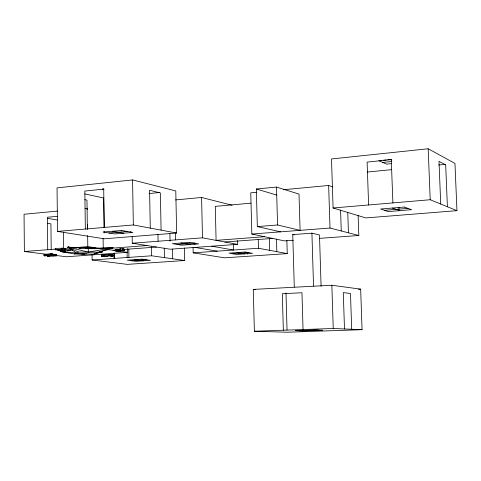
<?xml version="1.0" encoding="UTF-8"?>
<svg xmlns="http://www.w3.org/2000/svg" width="481" height="481" viewBox="0 0 481 481"><rect width="100%" height="100%" fill="white"/><g stroke="black" fill="none" stroke-linecap="round" stroke-linejoin="round"><path stroke-width="0.72" d="M68.296 247.168L67.629 247.108L68.266 247.162M88.101 248.623L90.687 247.384M72.691 249.994L60.636 251.539L74.357 253.974L78.415 252.062L98.166 252.218L112.764 247.715L88.27 248.683L88.318 252.14L112.764 247.715L96.374 248.424M74.357 253.974L93.807 254.124L98.166 252.218M112.993 247.745L112.362 247.733L113.125 247.691M112.686 247.721L95.966 253.18L102.718 251.81L101.954 251.791M93.807 254.124L102.273 251.816L100.776 251.304M61.015 248.479L62.849 248.214L62.861 249.585L59.806 250.03C62.62 251.539 69.204 248.196 62.698 248.563M63.095 248.803L65.097 248.521M65.115 249.886L61.045 250.535L59.939 250.385L62.975 250.114L59.428 250.318L57.51 250.066L60.756 249.813L55.261 249.765L55.243 248.394L62.849 248.214M122.433 248.881L122.457 250.228L122.739 248.803C122.006 248.851 126.593 249.2 123.383 249.417M87.013 253.691L84.109 254.046L81.175 253.734M100.096 252.086L102.273 251.816M110.317 248.01L112.764 247.715M115.879 249.411L118.999 249.392M132.564 179.93L57.041 187.891L57.534 231.403L104.269 238.798L176.647 233.026L175.781 190.915L132.564 179.93L133.339 224.964L176.647 233.026M428.18 148.767L331.499 158.958L333.086 207.99L365.788 217.935L456.95 210.666L454.972 163.414L428.18 148.767L430.212 199.735L456.95 210.666M103.908 188.901L102.489 189.051L103.92 189.376M381.078 160.444L378.878 160.666L386.52 164.123L391.576 163.612M383.279 160.215L386.219 159.914M387.686 159.764L390.62 159.464L391.871 160.053M382.738 162.41L391.468 161.526M65.801 251.01L60.636 251.539L65.037 252.008M67.274 250.86L70.226 250.553M149.02 193.554L159.427 192.526M367.177 172.06L391.726 169.643M438.6 165.025L445.298 164.364M256.331 189.015L276.497 187.079L299.008 194.09L300.09 230.345L277.561 224.976L257.329 226.587L256.331 189.015L276.719 195.052M57.522 211.087L24.05 214.249L24.381 251.503L47.751 254.425M85.047 208.489L87.277 208.273L87.301 209.752M175.523 199.934L201.581 197.475L232.101 205.231M256.692 192.262L250.757 192.827L251.834 234.043L284.493 240.909L293.356 240.266M283.393 189.742L328.643 185.462L332.858 186.941M57.437 216.324L47.378 217.25L47.721 249.711M49.549 256.169L47.36 256.12M111.622 254.996L113.107 254.858L113.125 256.139L110.901 256.343L111.712 256.09L110.125 255.886L103.607 256.349L107.6 256.505L105.345 256.668L101.341 256.139L101.323 254.852L109.169 254.389L108.796 254.311L109.055 255.712L101.707 256.145M250.98 203.156L215.29 206.373L216.083 240.362L264.562 236.718M57.534 231.403L133.339 224.964M333.086 207.99L430.212 199.735M108.856 232.984L127.369 231.463M384.475 210.317L407.984 208.381M50.415 255.327L51.251 255.213L50.95 253.836L52.892 254.04L52.7 255.363L44.09 255.79L44.078 254.491L50.95 253.836M24.381 251.503L55.646 249.104M70.184 247.986L63.576 248.491L63.384 232.143M73.118 247.763L87.801 246.633L100.307 248.424M132.149 236.574L132.257 243.224L202.483 237.83L237.41 244.336L237.319 240.608M251.834 234.043L330.014 228.048L358.82 235.498L358.135 215.518M55.261 249.765L62.861 249.585M110.672 248.292L147.024 245.557M294.282 287.067L292.743 234.602L311.91 233.159L319.486 234.962L321.092 286.273M177.068 244.426L194.234 243.145M47.421 254.299L52.892 254.04M52.694 254.581L54.07 254.479L52.663 254.485M52.88 254.623L56.56 254.503L56.578 255.808L47.481 256.132M113.179 250.27L115.422 250.102M124.387 249.441L156.505 247.054M224.807 241.991L272.721 238.432M50.962 255.146L52.91 255.351M122.457 250.228L124.651 250.463L115.687 250.811L117.099 251.01A3.385 0.325 -0.9 0 0 118.837 251.016L120.334 250.98L117.292 251.208L114.983 250.787L123.966 250.499L119.907 250.33L119.883 248.984L122.739 248.803M127.483 248.635L127.543 252.327L66.498 256.77L56.337 255.501M237.41 244.336L170.214 249.224L132.257 243.224M319.258 238.378L358.82 235.498M105.459 254.93L103.589 255.068L104.563 255.195M101.341 256.139L101.527 254.84M108.814 255.603L113.125 256.139M119.907 250.33L122.763 250.15M92.033 254.804L92.105 259.974L151.641 255.784L184.668 260.516L184.403 247.998M193.067 247.667L193.182 252.856L258.483 248.256L287.253 253.607L286.868 240.356M131.704 260.75L146.314 259.746M232.888 253.788L248.869 252.687M184.668 260.516L127.291 264.376L92.105 259.974M287.253 253.607L224.615 257.828L193.182 252.856M109.295 254.653L111.129 254.677M253.283 289.412L331.854 285.257L360.66 289.153L362.055 329.683L287.109 332.233L254.377 331.247L253.283 289.412L255.513 289.652M358.423 289.267L360.66 289.153M119.883 248.984L121.134 248.966M62.77 251.455L60.636 251.539L76.371 253.024L68.098 247.114L88.27 248.599M254.377 331.247L333.243 328.493L362.055 329.683M299.501 330.784L318.711 330.122M122.853 249.266L123.948 249.152L123.076 248.984M52.525 254.281L56.56 254.503M47.433 255.603L56.578 255.808M44.09 255.79L54.082 255.784M44.078 254.491L47.733 254.497M64.574 249.362L72.066 249.453M105.778 249.855L108.027 249.88M75.144 253.601L84.632 254.052M305.182 330.315L312.884 330.585M120.484 249.194L116.282 249.182L115.212 249.561M79.269 248.046A10.023 0.986 -0.7 0 1 88.257 247.691L92.472 247.955M71.759 247.468L68.098 247.114L78.415 252.062M73.226 247.607L76.888 247.962M79.082 248.178L80.549 248.316M61.015 251.491L60.059 251.533L61.297 251.509M63.751 251.816L65.236 252.014M101.323 254.852L103.992 255.213M134.692 259.674L143.224 260.816M108.796 254.311L113.107 254.858M106.794 249.356L115.332 250.577M117.49 250.89L127.543 252.327M47.421 223.286L50.92 223.869L51.202 249.699M194.949 247.426L217.238 251.16M112.398 231.259L123.659 233.183M181.024 243.001L190.139 244.558M237.061 252.591L244.588 253.878M47.643 218.344L57.227 220.009M211.748 246.2L233.562 250.012L233.429 244.817M84.782 199.687L86.971 200.138L87.368 229.389M84.722 193.903L103.662 198.022L104.106 227.675M257.329 226.587L280.549 231.842M292.743 234.602L294.168 234.92M88.318 252.14L68.098 247.114L69.631 247.559M392.412 208.039L399.867 210.642M447.402 206.764L445.677 164.887L438.991 161.357L440.722 204.034M398.893 207.161L399.032 210.846M392.887 202.91L391.281 159.614L367.105 162.091L368.614 204.972M347.769 212.56L348.448 232.816M351.683 329.257L350.481 293.482L343.29 292.598L344.486 328.956M340.566 210.059L341.251 230.952M328.643 185.462L330.014 228.048M331.854 285.257L333.243 328.493M311.91 233.159L313.54 286.075M303.048 329.545L301.954 292.743L282.305 293.729L283.339 330.231M285.979 292.941L287.043 330.008M276.497 187.079L277.561 224.976M276.479 239.051L276.834 251.671M269.324 238.576L269.649 250.33M258.243 239.304L258.483 248.256M247.613 252.603L247.649 254.07M201.581 197.475L202.483 237.83M194.853 242.935L194.883 244.432M175.493 233.165L175.631 239.893M172.493 249.092L172.691 258.796M169.907 233.724L170.052 241.107M164.249 248.028L164.436 257.618M161.087 230.128L160.371 192.929L149.579 190.284L150.276 228.114M157.954 234.566L158.081 241.24M151.473 246.867L151.641 255.784M130.772 231.487L130.796 232.972M128.794 249.188L128.932 257.377M127.092 252.357L127.176 257.618M122.631 248.785L122.655 250.138M120.034 249.002L120.058 250.354M114.364 253.072L114.448 258.297M113.973 253.253L114.051 258.429M109.007 254.299L109.025 255.585M104.287 227.435L103.716 189.117L84.83 191.053L85.341 229.04M104.161 231.385L104.185 232.864M103.096 238.558L103.241 248.112M94.595 249.038L94.583 248.058A10.023 1.209 -2 0 0 88.257 247.745M87.5 224.507L87.56 228.932M87.65 235.57L87.801 246.633M64.875 248.485L64.887 249.855M62.638 248.184L62.656 249.555M55.465 248.376L55.477 249.747M54.714 254.275L54.732 255.573M52.688 254.058L52.7 255.363M51.16 253.824L51.172 255.134M44.21 254.503L44.222 255.808M94.583 248.16A10.023 0.986 -0.7 0 1 95.689 248.382M85.636 248.611A10.023 0.98 -0.7 0 1 92.905 248.779M79.263 247.943A10.023 0.986 -0.7 0 1 89.911 247.619A10.023 0.986 -0.7 0 1 96.134 248.418M121.741 230.483L103.126 232.022L114.496 233.934L132.894 232.431L121.741 230.483M404.317 207.052L380.621 209.019L388.257 211.592L411.58 209.686L404.317 207.052M189.688 242.352L172.426 243.645L181.638 245.19L198.713 243.927L189.688 242.352M142.051 259.163L127.381 260.179L135.979 261.309L150.517 260.317L142.051 259.163M245.124 252.032L229.052 253.144L236.67 254.419L252.567 253.331L245.124 252.032M314.893 329.978L295.556 330.645L303.379 330.916L322.468 330.261L314.893 329.978"/></g></svg>
